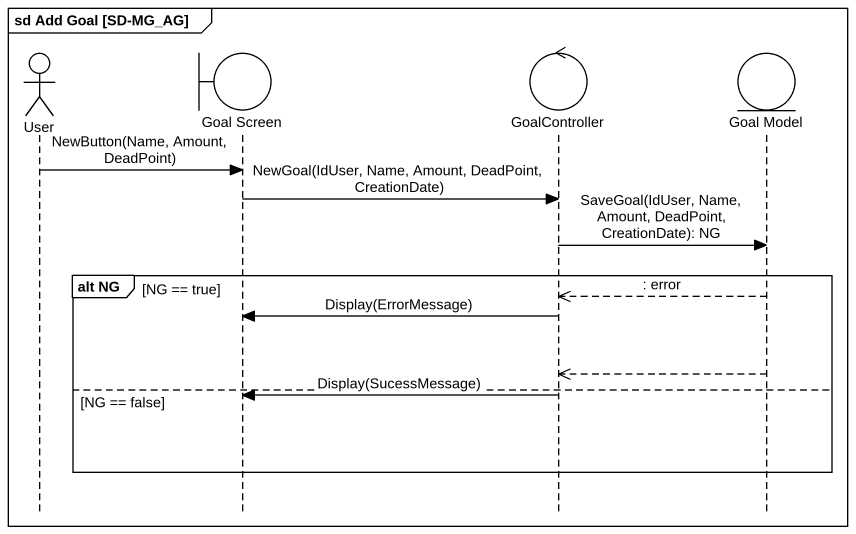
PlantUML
@startuml
mainframe sd Add Goal [SD-MG_AG]
hide footbox
actor User
boundary "Goal Screen" as Goal_Screen
control GoalController
entity "Goal Model" as Goal_Model

User -> Goal_Screen : NewButton(Name, Amount, DeadPoint)
Goal_Screen -> GoalController : NewGoal(IdUser, Name, Amount, DeadPoint, CreationDate)
GoalController -> Goal_Model : SaveGoal(IdUser, Name, Amount, DeadPoint, CreationDate): NG
group alt NG [NG == true]
  Goal_Model -->> GoalController : : error
  GoalController -> Goal_Screen : Display(ErrorMessage)
  Goal_Model -->> GoalController
else NG == false
  GoalController -> Goal_Screen : Display(SucessMessage)
end
@enduml
